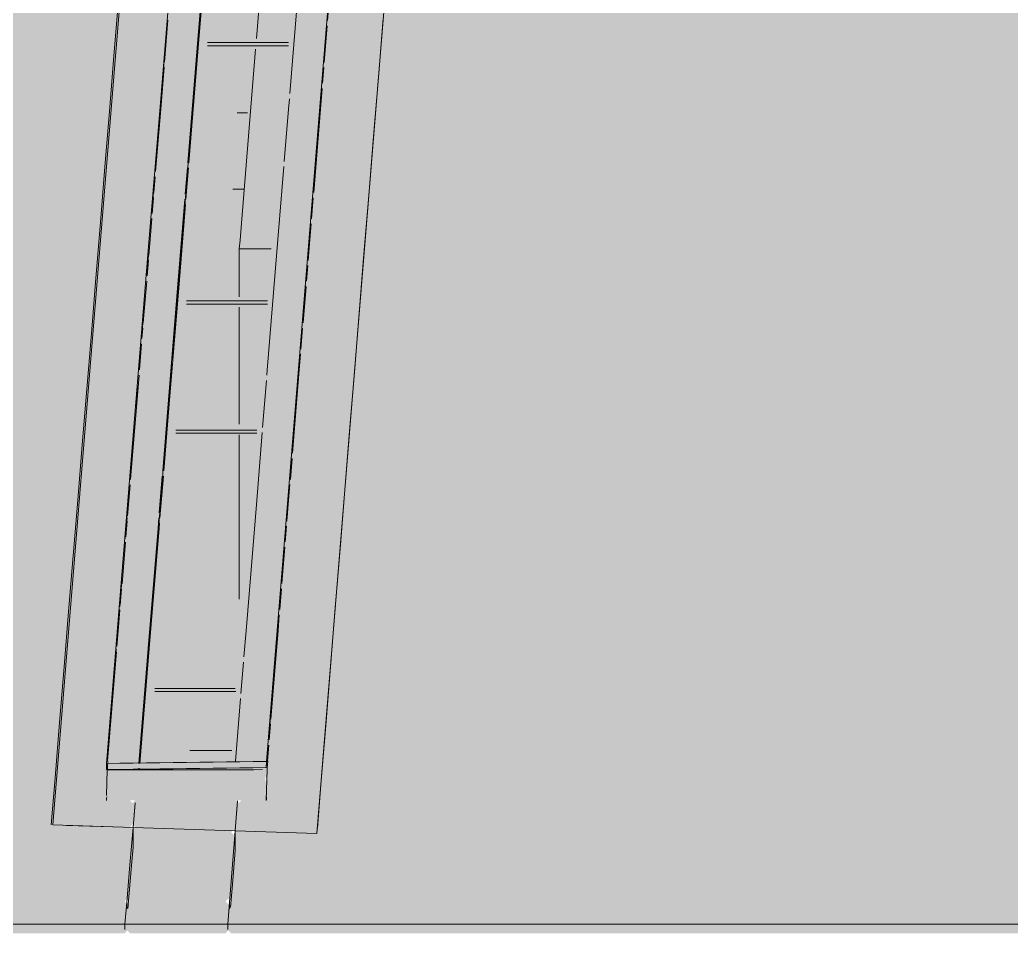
# Model space of a CAD drawing. Header units: millimetres. Extents: x 0 to 84100, y 0 to 59400.
# Drawn here: x 36012 to 37877, y 35243 to 36962 of the extents above; entities that cross this region are included whole.
import ezdxf

# ---------------------------------------------------------------- set-up
doc = ezdxf.new("R2010")
doc.units = ezdxf.units.MM
doc.layers.add('10_見えがかり', color=7, linetype='Continuous', lineweight=13)
doc.layers.add('12_見えがかり（ガラス）', color=5, linetype='Continuous', lineweight=9)

msp = doc.modelspace()

# ---------------------------------------------------------------- hatches: boundary and pattern name
at = {"layer": '10_見えがかり', "true_color": 0xbdbdbd}
for points in [[(34279.3, 38453.1), (36399.3, 38453.1), (36414.3, 38438.1), (36414.3, 38438.1), (36404.3, 38428.1), (36404.3, 38408.1), (36404.3, 38318.1), (36394.3, 38308.1), (36394.3, 38288.1), (36394.3, 38198.1), (36384.3, 38188.1), (36384.3, 38168.1), (36384.3, 38068.1), (36374.3, 38058.1), (36374.3, 38038.1), (36374.3, 37948.1), (36364.3, 37938.1), (36364.3, 37918.1), (36364.3, 37828.1), (36354.3, 37818.1), (36354.3, 37798.1), (36354.3, 37708.1), (36344.3, 37698.1), (36344.3, 37678.1), (36344.3, 37578.1), (36334.3, 37568.1), (36334.3, 37548.1), (36334.3, 37458.1), (36324.3, 37448.1), (36324.3, 37428.1), (36324.3, 37338.1), (36314.3, 37328.1), (36314.3, 37308.1), (36314.3, 37208.1), (36304.3, 37198.1), (36304.3, 37178.1), (36304.3, 37088.1), (36294.3, 37078.1), (36294.3, 37058.1), (36294.3, 36968.1), (36284.3, 36958.1), (36284.3, 36938.1), (36284.3, 36848.1), (36274.3, 36838.1), (36274.3, 36818.1), (36274.3, 36718.1), (36264.3, 36708.1), (36264.3, 36688.1), (36264.3, 36598.1), (36254.3, 36588.1), (36254.3, 36568.1), (36254.3, 36478.1), (36244.3, 36468.1), (36244.3, 36448.1), (36244.3, 36358.1), (36234.3, 36348.1), (36234.3, 36328.1), (36234.3, 36228.1), (36224.3, 36218.1), (36224.3, 36198.1), (36224.3, 36108.1), (36214.3, 36098.1), (36214.3, 36078.1), (36214.3, 35988.1), (36204.3, 35978.1), (36204.3, 35958.1), (36204.3, 35858.1), (36194.3, 35848.1), (36194.3, 35838.1), (36194.3, 35738.1), (36184.3, 35728.1), (36184.3, 35708.1), (36184.3, 35618.1), (36174.3, 35608.1), (36174.3, 35588.1), (36174.3, 35558.1), (36174.3, 35498.1), (36179.3, 35493.1), (36219.3, 35493.1), (36224.3, 35488.1), (36224.3, 35448.1), (36219.3, 35443.1), (36079.3, 35443.1), (36074.3, 35448.1), (36074.3, 35538.1), (36084.3, 35548.1), (36084.3, 35668.1), (36094.3, 35678.1), (36094.3, 35788.1), (36104.3, 35798.1), (36104.3, 35908.1), (36114.3, 35918.1), (36114.3, 36028.1), (36124.3, 36038.1), (36124.3, 36158.1), (36134.3, 36168.1), (36134.3, 36278.1), (36144.3, 36288.1), (36144.3, 36398.1), (36154.3, 36408.1), (36154.3, 36518.1), (36164.3, 36528.1), (36164.3, 36648.1), (36174.3, 36658.1), (36174.3, 36768.1), (36184.3, 36778.1), (36184.3, 36888.1), (36194.3, 36898.1), (36194.3, 37008.1), (36204.3, 37018.1), (36204.3, 37138.1), (36214.3, 37148.1), (36214.3, 37258.1), (36224.3, 37268.1), (36224.3, 37378.1), (36234.3, 37388.1), (36234.3, 37498.1), (36244.3, 37508.1), (36244.3, 37628.1), (36254.3, 37638.1), (36254.3, 37748.1), (36264.3, 37758.1), (36264.3, 37868.1), (36274.3, 37878.1), (36274.3, 37988.1), (36284.3, 37998.1), (36284.3, 38118.1), (36294.3, 38128.1), (36294.3, 38238.1), (36304.3, 38248.1), (36304.3, 38358.1), (36314.3, 38368.1), (36314.3, 38398.1), (36309.3, 38403.1), (36299.3, 38403.1), (36289.3, 38413.1), (34379.3, 38413.1), (34369.3, 38423.1), (33779.3, 38423.1), (33774.3, 38418.1), (33774.3, 38408.1), (33764.3, 38398.1), (33764.3, 38338.1), (33754.3, 38328.1), (33754.3, 38268.1), (33744.3, 38258.1), (33744.3, 38198.1), (33734.3, 38188.1), (33734.3, 38128.1), (33724.3, 38118.1), (33724.3, 38058.1), (33714.3, 38048.1), (33714.3, 37978.1), (33704.3, 37968.1), (33704.3, 37908.1), (33694.3, 37898.1), (33694.3, 37838.1), (33684.3, 37828.1), (33684.3, 37768.1), (33674.3, 37758.1), (33674.3, 37698.1), (33664.3, 37688.1), (33664.3, 37628.1), (33654.3, 37618.1), (33654.3, 37548.1), (33644.3, 37538.1), (33644.3, 37478.1), (33634.3, 37468.1), (33634.3, 37408.1), (33624.3, 37398.1), (33624.3, 37338.1), (33614.3, 37328.1), (33614.3, 37268.1), (33604.3, 37258.1), (33604.3, 37198.1), (33594.3, 37188.1), (33594.3, 37118.1), (33584.3, 37108.1), (33584.3, 37048.1), (33574.3, 37038.1), (33574.3, 36978.1), (33564.3, 36968.1), (33564.3, 36908.1), (33554.3, 36898.1), (33554.3, 36838.1), (33544.3, 36828.1), (33544.3, 36768.1), (33534.3, 36758.1), (33534.3, 36688.1), (33524.3, 36678.1), (33524.3, 36618.1), (33514.3, 36608.1), (33514.3, 36548.1), (33504.3, 36538.1), (33504.3, 36478.1), (33494.3, 36468.1), (33494.3, 36408.1), (33484.3, 36398.1), (33484.3, 36338.1), (33474.3, 36328.1), (33474.3, 36258.1), (33464.3, 36248.1), (33464.3, 36188.1), (33454.3, 36178.1), (33454.3, 36118.1), (33444.3, 36108.1), (33444.3, 36048.1), (33434.3, 36038.1), (33434.3, 35978.1), (33424.3, 35968.1), (33424.3, 35908.1), (33414.3, 35898.1), (33414.3, 35828.1), (33404.3, 35818.1), (33404.3, 35758.1), (33394.3, 35748.1), (33394.3, 35688.1), (33384.3, 35678.1), (33384.3, 35618.1), (33374.3, 35608.1), (33374.3, 35548.1), (33364.3, 35538.1), (33364.3, 35478.1), (33354.3, 35468.1), (33354.3, 35438.1), (33349.3, 35433.1), (33209.3, 35433.1), (33204.3, 35438.1), (33204.3, 35488.1), (33209.3, 35493.1), (33259.3, 35493.1), (33264.3, 35498.1), (33264.3, 35538.1), (33274.3, 35548.1), (33274.3, 35608.1), (33284.3, 35618.1), (33284.3, 35678.1), (33294.3, 35688.1), (33294.3, 35758.1), (33304.3, 35768.1), (33304.3, 35828.1), (33314.3, 35838.1), (33314.3, 35898.1), (33324.3, 35908.1), (33324.3, 35968.1), (33334.3, 35978.1), (33334.3, 36038.1), (33344.3, 36048.1), (33344.3, 36108.1), (33354.3, 36118.1), (33354.3, 36188.1), (33364.3, 36198.1), (33364.3, 36258.1), (33374.3, 36268.1), (33374.3, 36328.1), (33384.3, 36338.1), (33384.3, 36398.1), (33394.3, 36408.1), (33394.3, 36468.1), (33404.3, 36478.1), (33404.3, 36538.1), (33414.3, 36548.1), (33414.3, 36618.1), (33424.3, 36628.1), (33424.3, 36688.1), (33434.3, 36698.1), (33434.3, 36758.1), (33444.3, 36768.1), (33444.3, 36828.1), (33454.3, 36838.1), (33454.3, 36898.1), (33464.3, 36908.1), (33464.3, 36968.1), (33474.3, 36978.1), (33474.3, 37038.1), (33484.3, 37048.1), (33484.3, 37118.1), (33494.3, 37128.1), (33494.3, 37188.1), (33504.3, 37198.1), (33504.3, 37258.1), (33514.3, 37268.1), (33514.3, 37328.1), (33524.3, 37338.1), (33524.3, 37398.1), (33534.3, 37408.1), (33534.3, 37468.1), (33544.3, 37478.1), (33544.3, 37548.1), (33554.3, 37558.1), (33554.3, 37618.1), (33564.3, 37628.1), (33564.3, 37688.1), (33574.3, 37698.1), (33574.3, 37758.1), (33584.3, 37768.1), (33584.3, 37828.1), (33594.3, 37838.1), (33594.3, 37898.1), (33604.3, 37908.1), (33604.3, 37978.1), (33614.3, 37988.1), (33614.3, 38048.1), (33624.3, 38058.1), (33624.3, 38118.1), (33634.3, 38128.1), (33634.3, 38188.1), (33644.3, 38198.1), (33644.3, 38258.1), (33654.3, 38268.1), (33654.3, 38328.1), (33664.3, 38338.1), (33664.3, 38398.1), (33674.3, 38408.1), (33674.3, 38458.1), (33679.3, 38463.1), (34269.3, 38463.1)], [(38299.3, 38433.1), (39449.3, 38433.1), (39454.3, 38428.1), (39454.3, 38238.1), (39444.3, 38228.1), (39444.3, 38188.1), (39444.3, 37868.1), (39434.3, 37858.1), (39434.3, 37818.1), (39434.3, 37488.1), (39424.3, 37478.1), (39424.3, 37438.1), (39424.3, 37108.1), (39414.3, 37098.1), (39414.3, 37058.1), (39414.3, 36728.1), (39404.3, 36718.1), (39404.3, 36678.1), (39404.3, 36348.1), (39394.3, 36338.1), (39394.3, 36308.1), (39394.3, 35968.1), (39384.3, 35958.1), (39384.3, 35928.1), (39384.3, 35598.1), (39374.3, 35588.1), (39374.3, 35558.1), (39379.3, 35553.1), (39384.3, 35553.1), (39384.3, 35548.1), (39374.3, 35538.1), (39374.3, 35498.1), (39379.3, 35493.1), (39429.3, 35493.1), (39434.3, 35488.1), (39434.3, 35448.1), (39429.3, 35443.1), (39279.3, 35443.1), (39274.3, 35448.1), (39274.3, 35528.1), (39284.3, 35538.1), (39284.3, 35898.1), (39294.3, 35908.1), (39294.3, 36278.1), (39304.3, 36288.1), (39304.3, 36658.1), (39314.3, 36668.1), (39314.3, 37038.1), (39324.3, 37048.1), (39324.3, 37408.1), (39334.3, 37418.1), (39334.3, 37788.1), (39344.3, 37798.1), (39344.3, 38168.1), (39354.3, 38178.1), (39354.3, 38388.1), (39349.3, 38393.1), (38059.3, 38393.1), (38049.3, 38403.1), (36819.3, 38403.1), (36814.3, 38398.1), (36814.3, 38368.1), (36804.3, 38358.1), (36804.3, 38248.1), (36794.3, 38238.1), (36794.3, 38118.1), (36784.3, 38108.1), (36784.3, 37998.1), (36774.3, 37988.1), (36774.3, 37878.1), (36764.3, 37868.1), (36764.3, 37748.1), (36754.3, 37738.1), (36754.3, 37628.1), (36744.3, 37618.1), (36744.3, 37508.1), (36734.3, 37498.1), (36734.3, 37388.1), (36724.3, 37378.1), (36724.3, 37258.1), (36714.3, 37248.1), (36714.3, 37138.1), (36704.3, 37128.1), (36704.3, 37018.1), (36694.3, 37008.1), (36694.3, 36888.1), (36684.3, 36878.1), (36684.3, 36768.1), (36674.3, 36758.1), (36674.3, 36648.1), (36664.3, 36638.1), (36664.3, 36518.1), (36654.3, 36508.1), (36654.3, 36398.1), (36644.3, 36388.1), (36644.3, 36278.1), (36634.3, 36268.1), (36634.3, 36148.1), (36624.3, 36138.1), (36624.3, 36028.1), (36614.3, 36018.1), (36614.3, 35908.1), (36604.3, 35898.1), (36604.3, 35788.1), (36594.3, 35778.1), (36594.3, 35658.1), (36584.3, 35648.1), (36584.3, 35538.1), (36574.3, 35528.1), (36574.3, 35438.1), (36569.3, 35433.1), (36419.3, 35433.1), (36414.3, 35438.1), (36414.3, 35458.1), (36424.3, 35468.1), (36424.3, 35488.1), (36429.3, 35493.1), (36469.3, 35493.1), (36474.3, 35498.1), (36474.3, 35528.1), (36484.3, 35538.1), (36484.3, 35598.1), (36484.3, 35658.1), (36494.3, 35668.1), (36494.3, 35728.1), (36494.3, 35778.1), (36504.3, 35788.1), (36504.3, 35848.1), (36504.3, 35898.1), (36514.3, 35908.1), (36514.3, 35968.1), (36514.3, 36018.1), (36524.3, 36028.1), (36524.3, 36098.1), (36524.3, 36148.1), (36534.3, 36158.1), (36534.3, 36218.1), (36534.3, 36268.1), (36544.3, 36278.1), (36544.3, 36338.1), (36544.3, 36388.1), (36554.3, 36398.1), (36554.3, 36458.1), (36554.3, 36518.1), (36564.3, 36528.1), (36564.3, 36588.1), (36564.3, 36638.1), (36574.3, 36648.1), (36574.3, 36708.1), (36574.3, 36758.1), (36584.3, 36768.1), (36584.3, 36828.1), (36584.3, 36878.1), (36594.3, 36888.1), (36594.3, 36958.1), (36594.3, 37008.1), (36604.3, 37018.1), (36604.3, 37078.1), (36604.3, 37128.1), (36614.3, 37138.1), (36614.3, 37198.1), (36614.3, 37248.1), (36624.3, 37258.1), (36624.3, 37328.1), (36624.3, 37378.1), (36634.3, 37388.1), (36634.3, 37448.1), (36634.3, 37498.1), (36644.3, 37508.1), (36644.3, 37568.1), (36644.3, 37618.1), (36654.3, 37628.1), (36654.3, 37688.1), (36654.3, 37748.1), (36664.3, 37758.1), (36664.3, 37818.1), (36664.3, 37868.1), (36674.3, 37878.1), (36674.3, 37938.1), (36674.3, 37988.1), (36684.3, 37998.1), (36684.3, 38058.1), (36684.3, 38108.1), (36694.3, 38118.1), (36694.3, 38188.1), (36694.3, 38238.1), (36704.3, 38248.1), (36704.3, 38308.1), (36704.3, 38358.1), (36714.3, 38368.1), (36714.3, 38428.1), (36714.3, 38438.1), (36719.3, 38443.1), (38289.3, 38443.1)], [(34379.3, 38413.1), (36289.3, 38413.1), (36299.3, 38403.1), (36309.3, 38403.1), (36314.3, 38398.1), (36314.3, 38368.1), (36304.3, 38358.1), (36304.3, 38248.1), (36294.3, 38238.1), (36294.3, 38128.1), (36284.3, 38118.1), (36284.3, 37998.1), (36274.3, 37988.1), (36274.3, 37878.1), (36264.3, 37868.1), (36264.3, 37758.1), (36254.3, 37748.1), (36254.3, 37638.1), (36244.3, 37628.1), (36244.3, 37508.1), (36234.3, 37498.1), (36234.3, 37388.1), (36224.3, 37378.1), (36224.3, 37268.1), (36214.3, 37258.1), (36214.3, 37148.1), (36204.3, 37138.1), (36204.3, 37018.1), (36194.3, 37008.1), (36194.3, 36898.1), (36184.3, 36888.1), (36184.3, 36778.1), (36174.3, 36768.1), (36174.3, 36658.1), (36164.3, 36648.1), (36164.3, 36528.1), (36154.3, 36518.1), (36154.3, 36408.1), (36144.3, 36398.1), (36144.3, 36288.1), (36134.3, 36278.1), (36134.3, 36168.1), (36124.3, 36158.1), (36124.3, 36038.1), (36114.3, 36028.1), (36114.3, 35918.1), (36104.3, 35908.1), (36104.3, 35798.1), (36094.3, 35788.1), (36094.3, 35678.1), (36084.3, 35668.1), (36084.3, 35548.1), (36074.3, 35538.1), (36074.3, 35448.1), (36079.3, 35443.1), (36219.3, 35443.1), (36224.3, 35438.1), (36224.3, 35378.1), (36214.3, 35368.1), (36214.3, 35308.1), (36209.3, 35303.1), (33189.3, 35303.1), (33184.3, 35308.1), (33184.3, 35348.1), (33194.3, 35358.1), (33194.3, 35428.1), (33199.3, 35433.1), (33349.3, 35433.1), (33354.3, 35438.1), (33354.3, 35468.1), (33364.3, 35478.1), (33364.3, 35538.1), (33374.3, 35548.1), (33374.3, 35608.1), (33384.3, 35618.1), (33384.3, 35678.1), (33394.3, 35688.1), (33394.3, 35748.1), (33404.3, 35758.1), (33404.3, 35818.1), (33414.3, 35828.1), (33414.3, 35898.1), (33424.3, 35908.1), (33424.3, 35968.1), (33434.3, 35978.1), (33434.3, 36038.1), (33444.3, 36048.1), (33444.3, 36108.1), (33454.3, 36118.1), (33454.3, 36178.1), (33464.3, 36188.1), (33464.3, 36248.1), (33474.3, 36258.1), (33474.3, 36328.1), (33484.3, 36338.1), (33484.3, 36398.1), (33494.3, 36408.1), (33494.3, 36468.1), (33504.3, 36478.1), (33504.3, 36538.1), (33514.3, 36548.1), (33514.3, 36608.1), (33524.3, 36618.1), (33524.3, 36678.1), (33534.3, 36688.1), (33534.3, 36758.1), (33544.3, 36768.1), (33544.3, 36828.1), (33554.3, 36838.1), (33554.3, 36898.1), (33564.3, 36908.1), (33564.3, 36968.1), (33574.3, 36978.1), (33574.3, 37038.1), (33584.3, 37048.1), (33584.3, 37108.1), (33594.3, 37118.1), (33594.3, 37188.1), (33604.3, 37198.1), (33604.3, 37258.1), (33614.3, 37268.1), (33614.3, 37328.1), (33624.3, 37338.1), (33624.3, 37398.1), (33634.3, 37408.1), (33634.3, 37468.1), (33644.3, 37478.1), (33644.3, 37538.1), (33654.3, 37548.1), (33654.3, 37618.1), (33664.3, 37628.1), (33664.3, 37688.1), (33674.3, 37698.1), (33674.3, 37758.1), (33684.3, 37768.1), (33684.3, 37828.1), (33694.3, 37838.1), (33694.3, 37898.1), (33704.3, 37908.1), (33704.3, 37968.1), (33714.3, 37978.1), (33714.3, 38048.1), (33724.3, 38058.1), (33724.3, 38118.1), (33734.3, 38128.1), (33734.3, 38188.1), (33744.3, 38198.1), (33744.3, 38258.1), (33754.3, 38268.1), (33754.3, 38328.1), (33764.3, 38338.1), (33764.3, 38398.1), (33774.3, 38408.1), (33774.3, 38418.1), (33779.3, 38423.1), (34369.3, 38423.1)], [(38059.3, 38393.1), (39349.3, 38393.1), (39354.3, 38388.1), (39354.3, 38178.1), (39344.3, 38168.1), (39344.3, 37798.1), (39334.3, 37788.1), (39334.3, 37418.1), (39324.3, 37408.1), (39324.3, 37048.1), (39314.3, 37038.1), (39314.3, 36668.1), (39304.3, 36658.1), (39304.3, 36288.1), (39294.3, 36278.1), (39294.3, 35908.1), (39284.3, 35898.1), (39284.3, 35538.1), (39274.3, 35528.1), (39274.3, 35448.1), (39279.3, 35443.1), (39429.3, 35443.1), (39434.3, 35438.1), (39434.3, 35378.1), (39424.3, 35368.1), (39424.3, 35308.1), (39419.3, 35303.1), (36409.3, 35303.1), (36404.3, 35308.1), (36404.3, 35328.1), (36414.3, 35338.1), (36414.3, 35428.1), (36419.3, 35433.1), (36569.3, 35433.1), (36574.3, 35438.1), (36574.3, 35528.1), (36584.3, 35538.1), (36584.3, 35648.1), (36594.3, 35658.1), (36594.3, 35778.1), (36604.3, 35788.1), (36604.3, 35898.1), (36614.3, 35908.1), (36614.3, 36018.1), (36624.3, 36028.1), (36624.3, 36138.1), (36634.3, 36148.1), (36634.3, 36268.1), (36644.3, 36278.1), (36644.3, 36388.1), (36654.3, 36398.1), (36654.3, 36508.1), (36664.3, 36518.1), (36664.3, 36638.1), (36674.3, 36648.1), (36674.3, 36758.1), (36684.3, 36768.1), (36684.3, 36878.1), (36694.3, 36888.1), (36694.3, 37008.1), (36704.3, 37018.1), (36704.3, 37128.1), (36714.3, 37138.1), (36714.3, 37248.1), (36724.3, 37258.1), (36724.3, 37378.1), (36734.3, 37388.1), (36734.3, 37498.1), (36744.3, 37508.1), (36744.3, 37618.1), (36754.3, 37628.1), (36754.3, 37738.1), (36764.3, 37748.1), (36764.3, 37868.1), (36774.3, 37878.1), (36774.3, 37988.1), (36784.3, 37998.1), (36784.3, 38108.1), (36794.3, 38118.1), (36794.3, 38238.1), (36804.3, 38248.1), (36804.3, 38358.1), (36814.3, 38368.1), (36814.3, 38398.1), (36819.3, 38403.1), (38049.3, 38403.1)], [(36594.3, 36888.1), (36584.3, 36878.1), (36584.3, 36948.1), (36594.3, 36958.1)], [(36584.3, 36768.1), (36574.3, 36758.1), (36574.3, 36818.1), (36584.3, 36828.1)], [(36574.3, 36648.1), (36564.3, 36638.1), (36564.3, 36698.1), (36574.3, 36708.1)], [(36564.3, 36528.1), (36554.3, 36518.1), (36554.3, 36578.1), (36564.3, 36588.1)], [(36554.3, 36398.1), (36544.3, 36388.1), (36544.3, 36448.1), (36554.3, 36458.1)], [(36544.3, 36278.1), (36534.3, 36268.1), (36534.3, 36328.1), (36544.3, 36338.1)], [(36534.3, 36158.1), (36524.3, 36148.1), (36524.3, 36208.1), (36534.3, 36218.1)], [(36524.3, 36028.1), (36514.3, 36018.1), (36514.3, 36088.1), (36524.3, 36098.1)], [(36514.3, 35908.1), (36504.3, 35898.1), (36504.3, 35958.1), (36514.3, 35968.1)], [(36504.3, 35788.1), (36494.3, 35778.1), (36494.3, 35838.1), (36504.3, 35848.1)], [(36494.3, 35668.1), (36484.3, 35658.1), (36484.3, 35718.1), (36494.3, 35728.1)], [(36484.3, 35538.1), (36479.3, 35533.1), (36474.3, 35538.1), (36474.3, 35558.1), (36474.3, 35558.1), (36474.3, 35588.1), (36484.3, 35598.1)], [(36474.3, 35498.1), (36469.3, 35493.1), (36179.3, 35493.1), (36174.3, 35498.1), (36174.3, 35558.1), (36179.3, 35553.1), (36469.3, 35553.1), (36474.3, 35558.1)], [(36424.3, 35488.1), (36424.3, 35468.1), (36414.3, 35458.1), (36414.3, 35438.1), (36409.3, 35433.1), (36349.3, 35433.1), (36339.3, 35443.1), (36229.3, 35443.1), (36224.3, 35448.1), (36224.3, 35488.1), (36229.3, 35493.1), (36419.3, 35493.1)], [(36349.3, 35433.1), (36409.3, 35433.1), (36414.3, 35428.1), (36414.3, 35338.1), (36404.3, 35328.1), (36404.3, 35308.1), (36399.3, 35303.1), (36219.3, 35303.1), (36214.3, 35308.1), (36214.3, 35368.1), (36224.3, 35378.1), (36224.3, 35438.1), (36229.3, 35443.1), (36339.3, 35443.1)], [(36214.3, 35298.1), (36214.3, 35248.1), (36209.3, 35243.1), (33179.3, 35243.1), (33174.3, 35248.1), (33174.3, 35278.1), (33184.3, 35288.1), (33184.3, 35298.1), (33189.3, 35303.1), (36209.3, 35303.1)], [(36404.3, 35298.1), (36404.3, 35248.1), (36399.3, 35243.1), (36219.3, 35243.1), (36214.3, 35248.1), (36214.3, 35298.1), (36219.3, 35303.1), (36399.3, 35303.1)], [(39424.3, 35298.1), (39424.3, 35248.1), (39419.3, 35243.1), (36409.3, 35243.1), (36404.3, 35248.1), (36404.3, 35298.1), (36409.3, 35303.1), (39419.3, 35303.1)]]:
    msp.add_hatch(color=8, dxfattribs=at).paths.add_polyline_path(points)
at = {"layer": '12_見えがかり（ガラス）', "true_color": 0xdce9f2}
msp.add_hatch(color=8, dxfattribs=at).paths.add_polyline_path([(36709.3, 38523.1), (36714.3, 38518.1), (36714.3, 38428.1), (36704.3, 38418.1), (36704.3, 38308.1), (36694.3, 38298.1), (36694.3, 38188.1), (36684.3, 38178.1), (36684.3, 38058.1), (36674.3, 38048.1), (36674.3, 37938.1), (36664.3, 37928.1), (36664.3, 37818.1), (36654.3, 37808.1), (36654.3, 37688.1), (36644.3, 37678.1), (36644.3, 37568.1), (36634.3, 37558.1), (36634.3, 37448.1), (36624.3, 37438.1), (36624.3, 37328.1), (36614.3, 37318.1), (36614.3, 37198.1), (36604.3, 37188.1), (36604.3, 37078.1), (36594.3, 37068.1), (36594.3, 36958.1), (36584.3, 36948.1), (36584.3, 36828.1), (36574.3, 36818.1), (36574.3, 36708.1), (36564.3, 36698.1), (36564.3, 36588.1), (36554.3, 36578.1), (36554.3, 36458.1), (36544.3, 36448.1), (36544.3, 36338.1), (36534.3, 36328.1), (36534.3, 36218.1), (36524.3, 36208.1), (36524.3, 36098.1), (36514.3, 36088.1), (36514.3, 35968.1), (36504.3, 35958.1), (36504.3, 35848.1), (36494.3, 35838.1), (36494.3, 35728.1), (36484.3, 35718.1), (36484.3, 35598.1), (36474.3, 35588.1), (36474.3, 35558.1), (36469.3, 35553.1), (36179.3, 35553.1), (36174.3, 35558.1), (36174.3, 35608.1), (36184.3, 35618.1), (36184.3, 35728.1), (36194.3, 35738.1), (36194.3, 35848.1), (36204.3, 35858.1), (36204.3, 35978.1), (36214.3, 35988.1), (36214.3, 36098.1), (36224.3, 36108.1), (36224.3, 36218.1), (36234.3, 36228.1), (36234.3, 36348.1), (36244.3, 36358.1), (36244.3, 36468.1), (36254.3, 36478.1), (36254.3, 36588.1), (36264.3, 36598.1), (36264.3, 36708.1), (36274.3, 36718.1), (36274.3, 36838.1), (36284.3, 36848.1), (36284.3, 36958.1), (36294.3, 36968.1), (36294.3, 37078.1), (36304.3, 37088.1), (36304.3, 37198.1), (36314.3, 37208.1), (36314.3, 37328.1), (36324.3, 37338.1), (36324.3, 37448.1), (36334.3, 37458.1), (36334.3, 37568.1), (36344.3, 37578.1), (36344.3, 37698.1), (36354.3, 37708.1), (36354.3, 37818.1), (36364.3, 37828.1), (36364.3, 37938.1), (36374.3, 37948.1), (36374.3, 38058.1), (36384.3, 38068.1), (36384.3, 38188.1), (36394.3, 38198.1), (36394.3, 38308.1), (36404.3, 38318.1), (36404.3, 38428.1), (36414.3, 38438.1), (36414.3, 38518.1), (36419.3, 38523.1)])

# ---------------------------------------------------------------- linework, layer by layer
at = {"layer": '10_見えがかり'}
for points in [[(36475.1, 37145.1), (36457.4, 36926.7)], [(36345.9, 36909.2), (36360.1, 37083.9)], [(36347.9, 36909.2), (36362.1, 37083.9)], [(36693.6, 36938.9), (36702.4, 37046.7)], [(36357.3, 37039.5), (36342.1, 36853)], [(36520.1, 36823.1), (36537.6, 37039)], [(36189.3, 36894.2), (36197.9, 36998.7)], [(36593.7, 36989.8), (36591.3, 36960.4)], [(36199.8, 36985.4), (36191, 36877.7), (36182.2, 36770.1), (36173.4, 36662.4), (36164.7, 36554.8), (36155.9, 36447.1), (36147.1, 36339.5), (36138.3, 36231.8), (36129.5, 36124.2), (36120.7, 36016.5), (36111.9, 35908.9), (36103.1, 35801.2), (36094.4, 35693.6), (36085.6, 35585.9), (36076.8, 35478.3), (36074.2, 35446.9), (36225.1, 35442), (36225.1, 35405), (36222.3, 35370.6), (36215.5, 35289.5)], [(36284.5, 36882.4), (36290.9, 36961)], [(36590.5, 36950.6), (36584.9, 36881.9)], [(36596.6, 35744.6), (36605.6, 35855.5), (36614.6, 35966.3), (36623.6, 36077.2), (36632.6, 36188.1), (36641.6, 36299), (36650.6, 36409.8), (36659.6, 36520.7), (36668.7, 36631.6), (36677.7, 36742.4), (36686.7, 36853.3), (36695.7, 36964.2)], [(36684.9, 36831.2), (36693.6, 36938.9)], [(36365.1, 36919.3), (36393.5, 36919.3)], [(36393.5, 36913.3), (36365.1, 36913.3)], [(36366.5, 36919.3), (36394.8, 36919.3)], [(36394.8, 36913.3), (36366.5, 36913.3)], [(36393.5, 36919.3), (36421.8, 36919.3)], [(36421.8, 36913.3), (36393.5, 36913.3)], [(36394.8, 36919.3), (36423.1, 36919.3)], [(36423.1, 36913.3), (36394.8, 36913.3)], [(36421.8, 36919.3), (36450.1, 36919.3)], [(36450.1, 36913.3), (36421.8, 36913.3)], [(36423.1, 36919.3), (36451.4, 36919.3)], [(36451.4, 36913.3), (36423.1, 36913.3)], [(36450.1, 36919.3), (36478.4, 36919.3)], [(36478.4, 36913.3), (36450.1, 36913.3)], [(36451.4, 36919.3), (36479.8, 36919.3)], [(36479.8, 36913.3), (36451.4, 36913.3)], [(36478.4, 36919.3), (36506.8, 36919.3)], [(36506.8, 36913.3), (36478.4, 36913.3)], [(36479.8, 36919.3), (36508.1, 36919.3)], [(36508.1, 36913.3), (36479.8, 36913.3)], [(36506.8, 36919.3), (36516.2, 36919.3)], [(36516.2, 36913.3), (36506.8, 36913.3)], [(36508.1, 36919.3), (36517.5, 36919.3)], [(36517.5, 36913.3), (36508.1, 36913.3)], [(36180.8, 36789.6), (36189.3, 36894.2)], [(36328.3, 36693), (36345.9, 36909.2)], [(36330.3, 36693), (36347.9, 36909.2)], [(36455.7, 36906.9), (36429.1, 36579.4)], [(36277.3, 36794.1), (36283.7, 36872.6)], [(36584.1, 36872.1), (36581.7, 36842.7)], [(36341.3, 36843.2), (36337.3, 36794.1)], [(36580.9, 36832.8), (36577.7, 36793.6)], [(36676.1, 36723.5), (36684.9, 36831.2)], [(36517.7, 36793.6), (36519.3, 36813.3)], [(36172.3, 36685.1), (36180.8, 36789.6)], [(36267.6, 36676.2), (36277.3, 36794.1)], [(36337.3, 36794.1), (36327.7, 36676.4)], [(36420.8, 36787.1), (36440.4, 36787.1)], [(36509.7, 36695.5), (36517.7, 36793.6)], [(36577.7, 36793.6), (36565, 36636.7)], [(36667.4, 36615.8), (36676.1, 36723.5)], [(36163.7, 36580.5), (36172.3, 36685.1)], [(36323.4, 36634), (36327.5, 36683.1)], [(36324.6, 36624.2), (36329.5, 36683.1)], [(36497.7, 36548.3), (36508.9, 36685.7)], [(36264.4, 36637), (36266.8, 36666.4)], [(36326.9, 36666.6), (36317.3, 36548.8)], [(36433, 36643.1), (36413.2, 36643.1)], [(36261.2, 36597.7), (36263.6, 36627.1)], [(36309, 36457.1), (36322.6, 36624.2)], [(36311, 36457.1), (36323.8, 36614.3)], [(36564.2, 36626.9), (36561, 36587.6)], [(36658.6, 36508.1), (36667.4, 36615.8)], [(36155.2, 36476), (36163.7, 36580.5)], [(36257.2, 36548.6), (36260.4, 36587.9)], [(36429.1, 36579.4), (36426.5, 36547)], [(36560.2, 36577.8), (36557.8, 36548.4)], [(36254.8, 36519.1), (36257.2, 36548.6)], [(36317.3, 36548.8), (36298.9, 36323.1)], [(36426.5, 36547), (36425.1, 36530.8)], [(36477.7, 36302.9), (36497.7, 36548.3)], [(36557.8, 36548.4), (36554.6, 36509.2)], [(36485.1, 36530.8), (36425.1, 36530.8)], [(36425.1, 36440.8), (36425.1, 36530.8)], [(36251.6, 36479.9), (36254, 36509.3)], [(36649.9, 36400.3), (36658.6, 36508.1)], [(36553.8, 36499.4), (36551.4, 36469.9)], [(36146.7, 36371.5), (36155.2, 36476)], [(36244.4, 36391.5), (36250.8, 36470)], [(36290.6, 36231), (36309, 36457.1)], [(36292.6, 36231), (36311, 36457.1)], [(36550.6, 36460.1), (36545, 36391.5)], [(36325.6, 36433.1), (36353.9, 36433.1)], [(36353.9, 36427.1), (36325.6, 36427.1)], [(36326.9, 36433.1), (36355.2, 36433.1)], [(36355.2, 36427.1), (36326.9, 36427.1)], [(36353.9, 36433.1), (36382.2, 36433.1)], [(36382.2, 36427.1), (36353.9, 36427.1)], [(36355.2, 36433.1), (36383.6, 36433.1)], [(36383.6, 36427.1), (36355.2, 36427.1)], [(36382.2, 36433.1), (36410.6, 36433.1)], [(36410.6, 36427.1), (36382.2, 36427.1)], [(36383.6, 36433.1), (36411.9, 36433.1)], [(36411.9, 36427.1), (36383.6, 36427.1)], [(36410.6, 36433.1), (36438.9, 36433.1)], [(36438.9, 36427.1), (36410.6, 36427.1)], [(36411.9, 36433.1), (36440.2, 36433.1)], [(36440.2, 36427.1), (36411.9, 36427.1)], [(36438.9, 36433.1), (36467.2, 36433.1)], [(36467.2, 36427.1), (36438.9, 36427.1)], [(36440.2, 36433.1), (36468.5, 36433.1)], [(36468.5, 36427.1), (36440.2, 36427.1)], [(36467.2, 36433.1), (36476.7, 36433.1)], [(36476.7, 36427.1), (36467.2, 36427.1)], [(36468.5, 36433.1), (36478, 36433.1)], [(36478, 36427.1), (36468.5, 36427.1)], [(36425.1, 36201.1), (36425.1, 36420.9)], [(36641.1, 36292.6), (36649.9, 36400.3)], [(36138.1, 36266.9), (36146.7, 36371.5)], [(36242, 36362), (36243.6, 36381.7)], [(36544.2, 36381.7), (36541, 36342.4)], [(36237.2, 36303.1), (36241.2, 36352.2)], [(36540.2, 36332.6), (36537.8, 36303.2)], [(36297.3, 36303.5), (36282.9, 36126.9)], [(36298.1, 36313.3), (36297.3, 36303.5)], [(36476.9, 36293.1), (36477.7, 36302.9)], [(36537.8, 36303.2), (36525.1, 36146.2)], [(36220.4, 36096.9), (36236.4, 36293.3)], [(36469, 36194.9), (36476.1, 36283.3)], [(36632.4, 36184.9), (36641.1, 36292.6)], [(36129.6, 36162.4), (36138.1, 36266.9)], [(36281, 36113.1), (36290.6, 36231)], [(36283, 36113.1), (36292.6, 36231)], [(36305.8, 36190), (36334.1, 36190)], [(36334.1, 36184), (36305.8, 36184)], [(36307.1, 36190), (36335.5, 36190)], [(36335.5, 36184), (36307.1, 36184)], [(36334.1, 36190), (36362.5, 36190)], [(36362.5, 36184), (36334.1, 36184)], [(36335.5, 36190), (36363.8, 36190)], [(36363.8, 36184), (36335.5, 36184)], [(36362.5, 36190), (36390.8, 36190)], [(36390.8, 36184), (36362.5, 36184)], [(36363.8, 36190), (36392.1, 36190)], [(36392.1, 36184), (36363.8, 36184)], [(36390.8, 36190), (36419.1, 36190)], [(36419.1, 36184), (36390.8, 36184)], [(36392.1, 36190), (36420.4, 36190)], [(36420.4, 36184), (36392.1, 36184)], [(36419.1, 36190), (36447.5, 36190)], [(36447.5, 36184), (36419.1, 36184)], [(36420.4, 36190), (36448.8, 36190)], [(36448.8, 36184), (36420.4, 36184)], [(36447.5, 36190), (36456.9, 36190)], [(36456.9, 36184), (36447.5, 36184)], [(36448.8, 36190), (36458.2, 36190)], [(36458.2, 36184), (36448.8, 36184)], [(36457.8, 36057.5), (36468.2, 36185.1)], [(36623.6, 36077.2), (36632.4, 36184.9)], [(36425.1, 35871.4), (36425.1, 36181.1)], [(36129.6, 36162.4), (36121.1, 36057.8)], [(36524.3, 36136.4), (36521.1, 36097.2)], [(36282.1, 36117), (36277.3, 36058.2)], [(36274.6, 36034.4), (36280.2, 36103.2)], [(36275.8, 36024.6), (36282.2, 36103.2)], [(36217.2, 36057.6), (36219.6, 36087.1)], [(36520.3, 36087.4), (36517.9, 36058)], [(36614.9, 35969.5), (36623.6, 36077.2)], [(36112.5, 35953.3), (36121.1, 36057.8)], [(36214.8, 36028.2), (36217.2, 36057.6)], [(36277.3, 36058.2), (36257.3, 35812.9)], [(36437.8, 35812.1), (36457.8, 36057.5)], [(36517.9, 36058), (36514.7, 36018.7)], [(36211.6, 35988.9), (36214, 36018.4)], [(36272.2, 36005), (36273.8, 36024.6)], [(36253.8, 35778.9), (36272.2, 36005)], [(36255.8, 35778.9), (36274.2, 36005)], [(36274.2, 36005), (36275, 36014.8)], [(36513.9, 36008.9), (36511.5, 35979.5)], [(36204.4, 35900.5), (36210.8, 35979.1)], [(36510.7, 35969.7), (36505.1, 35901)], [(36606.1, 35861.8), (36614.9, 35969.5)], [(36104, 35848.8), (36112.5, 35953.3)], [(36201.2, 35861.2), (36203.6, 35890.7)], [(36504.3, 35891.2), (36501.1, 35852)], [(36095.5, 35744.2), (36104, 35848.8)], [(36197.2, 35812.1), (36200.4, 35851.4)], [(36597.4, 35754), (36606.1, 35861.8)], [(36500.3, 35842.2), (36497.9, 35812.8)], [(36194.8, 35782.7), (36197.2, 35812.1)], [(36257.3, 35812.9), (36256.5, 35803)], [(36433.8, 35763.1), (36437.8, 35812.1)], [(36497.9, 35812.8), (36484.4, 35646)], [(36255.7, 35793.2), (36237.3, 35567.5)], [(36253.8, 35778.9), (36236.1, 35562.7)], [(36238.1, 35562.7), (36255.8, 35778.9)], [(36177.2, 35566.7), (36194, 35772.9)], [(36086.9, 35639.7), (36095.5, 35744.2)], [(36406.6, 35288.4), (36406.6, 35301.1), (36415.4, 35412), (36417.3, 35435.8), (36571.1, 35430.9), (36578.6, 35522.9), (36587.6, 35633.7), (36596.6, 35744.6)], [(36428.2, 35694.4), (36433, 35753.2)], [(36588.6, 35646.3), (36597.4, 35754)], [(36266.3, 35703.8), (36294.6, 35703.8)], [(36294.6, 35703.8), (36322.9, 35703.8)], [(36322.9, 35703.8), (36351.2, 35703.8)], [(36351.2, 35703.8), (36379.6, 35703.8)], [(36379.6, 35703.8), (36407.9, 35703.8)], [(36407.9, 35703.8), (36417.3, 35703.8)], [(36294.6, 35697.8), (36266.3, 35697.8)], [(36295.9, 35697.8), (36267.6, 35697.8)], [(36322.9, 35697.8), (36294.6, 35697.8)], [(36324.2, 35697.8), (36295.9, 35697.8)], [(36351.2, 35697.8), (36322.9, 35697.8)], [(36352.6, 35697.8), (36324.2, 35697.8)], [(36379.6, 35697.8), (36351.2, 35697.8)], [(36380.9, 35697.8), (36352.6, 35697.8)], [(36407.9, 35697.8), (36379.6, 35697.8)], [(36409.2, 35697.8), (36380.9, 35697.8)], [(36417.3, 35697.8), (36407.9, 35697.8)], [(36418.7, 35697.8), (36409.2, 35697.8)], [(36417.9, 35566.8), (36427.4, 35684.5)], [(36579.8, 35538.6), (36588.6, 35646.3)], [(36078.4, 35535.2), (36086.9, 35639.7)], [(36483.6, 35636.2), (36481.2, 35606.8)], [(36332.3, 35587.1), (36410.9, 35587.1)], [(36480.4, 35597), (36478, 35567.5)], [(36176.7, 35550.7), (36175.4, 35502.5)], [(36176.7, 35550.7), (36176.8, 35552.1)], [(36201.7, 35550.7), (36176.7, 35550.7)], [(36176.8, 35552.1), (36176.9, 35553.4)], [(36176.9, 35553.4), (36177, 35554.8)], [(36177, 35554.8), (36177.1, 35556.2)], [(36177.1, 35556.2), (36177.2, 35557.5)], [(36177.2, 35557.5), (36177.3, 35558.9)], [(36177.3, 35558.9), (36177.4, 35560.2)], [(36177.4, 35560.2), (36177.6, 35561.6)], [(36177.8, 35564.3), (36177.9, 35565.7)], [(36177.9, 35565.7), (36178, 35567)], [(36226.8, 35550.8), (36201.7, 35550.7)], [(36251.9, 35550.8), (36226.8, 35550.8)], [(36237.3, 35552.8), (36235.3, 35552.8)], [(36276.9, 35550.8), (36251.9, 35550.8)], [(36302, 35550.8), (36276.9, 35550.8)], [(36327, 35550.8), (36302, 35550.8)], [(36352.1, 35550.8), (36327, 35550.8)], [(36377.1, 35550.8), (36352.1, 35550.8)], [(36402.2, 35550.8), (36377.1, 35550.8)], [(36427.3, 35550.8), (36402.2, 35550.8)], [(36452.3, 35550.8), (36427.3, 35550.8)], [(36469, 35550.9), (36452.3, 35550.8)], [(36477.4, 35550.9), (36475.9, 35493)], [(36477.4, 35550.9), (36477.5, 35552.2)], [(36477.6, 35553.6), (36477.5, 35552.2)], [(36477.7, 35554.9), (36477.6, 35553.6)], [(36477.8, 35556.3), (36477.7, 35554.9)], [(36477.9, 35557.7), (36477.8, 35556.3)], [(36478, 35559), (36477.9, 35557.7)], [(36478.2, 35560.4), (36478, 35559)], [(36478.3, 35561.7), (36478.2, 35560.4)], [(36478.4, 35563.1), (36478.3, 35561.7)], [(36478.5, 35564.4), (36478.4, 35563.1)], [(36478.6, 35565.8), (36478.5, 35564.4)], [(36478.7, 35567.2), (36478.6, 35565.8)], [(36071.2, 35447), (36078.4, 35535.2)], [(36579.8, 35538.6), (36571.9, 35440.7)], [(36175.2, 35492.8), (36175.3, 35494.2)], [(36175.3, 35494.2), (36175.4, 35495.5)], [(36175.4, 35495.5), (36175.5, 35496.9)], [(36175.5, 35496.9), (36175.6, 35498.3)], [(36175.6, 35498.3), (36175.7, 35499.6)], [(36475.9, 35493), (36476, 35494.3)], [(36476.1, 35495.7), (36476, 35494.3)], [(36476.2, 35497), (36476.1, 35495.7)], [(36476.3, 35498.4), (36476.2, 35497)], [(36476.5, 35499.7), (36476.3, 35498.4)], [(36225.1, 35442), (36229, 35488.6)], [(36225.1, 35442), (36229, 35488.1)], [(36421.8, 35491.9), (36417.3, 35435.8)], [(36421.2, 35484.7), (36417.3, 35435.8)], [(36186.7, 35443.3), (36100.1, 35446)], [(36219.3, 35371.6), (36225.1, 35442), (36417.3, 35435.8), (36417.3, 35398.8), (36412.2, 35334.6), (36408.8, 35291.5)], [(36417.3, 35435.8), (36407.7, 35436.1)], [(36494.2, 35433.4), (36417.3, 35435.8)], [(36417.3, 35425.8), (36417.3, 35435.8)], [(36417.3, 35425.8), (36417.3, 35435.8)], [(36213.4, 35289.4), (36213.4, 35301.1), (36219.3, 35371.6)], [(36210, 35260.3), (36213.4, 35301.1)], [(36210, 35260.3), (36213.4, 35301.1)], [(36403.3, 35260.3), (36406.6, 35301.1)], [(36403.3, 35260.3), (36406.6, 35301.1)], [(35830.8, 35260.3), (36210, 35260.3)], [(36210, 35250.3), (36210, 35260.3)], [(36210, 35250.3), (36210, 35260.3)], [(36403.3, 35260.3), (36210, 35260.3)], [(36403.3, 35250.3), (36403.3, 35260.3)], [(36403.3, 35250.3), (36403.3, 35260.3)], [(36781.2, 35260.3), (36403.3, 35260.3)], [(37159, 35260.3), (36781.2, 35260.3)], [(37536.9, 35260.3), (37159, 35260.3)], [(37914.7, 35260.3), (37536.9, 35260.3)]]:
    msp.add_lwpolyline(points, dxfattribs=at)
at = {"layer": '12_見えがかり（ガラス）'}
for points in [[(36276, 36798), (36296.1, 37045.1)], [(36596.4, 37044.3), (36576.3, 36798)], [(36589, 36944.1), (36585, 36894.8)], [(36280.6, 36845.7), (36283.9, 36885.2)], [(36579.4, 36825.9), (36576.2, 36786.4)], [(36255.8, 36550.9), (36276, 36798)], [(36576.3, 36798), (36556.3, 36551.7)], [(36576.2, 36786.4), (36574.6, 36766.7)], [(36270.2, 36717.2), (36274.2, 36766.6)], [(36569.8, 36707.6), (36565, 36648.5)], [(36260.5, 36598.6), (36263.7, 36638.1)], [(36559.3, 36579.6), (36556.1, 36540.1)], [(36235.7, 36303.8), (36255.8, 36550.9)], [(36556.3, 36551.7), (36536.2, 36305.4)], [(36556.1, 36540.1), (36554.5, 36520.4)], [(36250.9, 36480), (36254.1, 36519.5)], [(36549.7, 36461.3), (36544.9, 36402.2)], [(36241.2, 36361.4), (36243.6, 36391)], [(36539.3, 36333.3), (36536.1, 36293.8)], [(36215.6, 36056.7), (36235.7, 36303.8)], [(36536.2, 36305.4), (36516.2, 36059.1)], [(36536.1, 36293.8), (36534.5, 36274.1)], [(36230.7, 36232.9), (36233.9, 36272.4)], [(36220.3, 36104.4), (36228.3, 36203.2)], [(36529.7, 36215), (36524.8, 36155.9)], [(36519.2, 36087), (36516, 36047.5)], [(36195.5, 35809.6), (36215.6, 36056.7)], [(36516.2, 36059.1), (36496.1, 35812.8)], [(36516, 36047.5), (36514.4, 36027.8)], [(36210.6, 35985.8), (36213.8, 36025.3)], [(36509.6, 35968.7), (36504.8, 35909.6)], [(36200.1, 35857.3), (36204.2, 35906.7)], [(36499.2, 35840.7), (36496, 35801.2)], [(36496.1, 35812.8), (36476, 35566.5)], [(36175.3, 35562.5), (36195.5, 35809.6)], [(36496, 35801.2), (36494.4, 35781.5)], [(36190.5, 35738.7), (36193.7, 35778.2)], [(36489.5, 35722.4), (36482.3, 35633.8)], [(36180.8, 35620.1), (36184, 35659.6)], [(36479.1, 35594.4), (36475.9, 35554.9)], [(36175.3, 35562.5), (36175.2, 35550.9)], [(36200.2, 35551.2), (36175.2, 35550.9)], [(36200.4, 35562.8), (36175.3, 35562.5)], [(36225.3, 35551.6), (36200.2, 35551.2)], [(36225.5, 35563.1), (36200.4, 35562.8)], [(36250.4, 35551.9), (36225.3, 35551.6)], [(36250.5, 35563.5), (36225.5, 35563.1)], [(36275.4, 35552.2), (36250.4, 35551.9)], [(36275.6, 35563.8), (36250.5, 35563.5)], [(36300.5, 35552.6), (36275.4, 35552.2)], [(36300.6, 35564.2), (36275.6, 35563.8)], [(36325.5, 35552.9), (36300.5, 35552.6)], [(36325.7, 35564.5), (36300.6, 35564.2)], [(36350.6, 35553.2), (36325.5, 35552.9)], [(36350.7, 35564.8), (36325.7, 35564.5)], [(36375.7, 35553.6), (36350.6, 35553.2)], [(36375.8, 35565.2), (36350.7, 35564.8)], [(36400.7, 35553.9), (36375.7, 35553.6)], [(36400.9, 35565.5), (36375.8, 35565.2)], [(36425.8, 35554.3), (36400.7, 35553.9)], [(36425.9, 35565.8), (36400.9, 35565.5)], [(36450.8, 35554.6), (36425.8, 35554.3)], [(36451, 35566.2), (36425.9, 35565.8)], [(36475.9, 35554.9), (36450.8, 35554.6)], [(36476, 35566.5), (36451, 35566.2)], [(36476, 35566.5), (36475.9, 35554.9)]]:
    msp.add_lwpolyline(points, dxfattribs=at)

doc.saveas('drawing.dxf')
